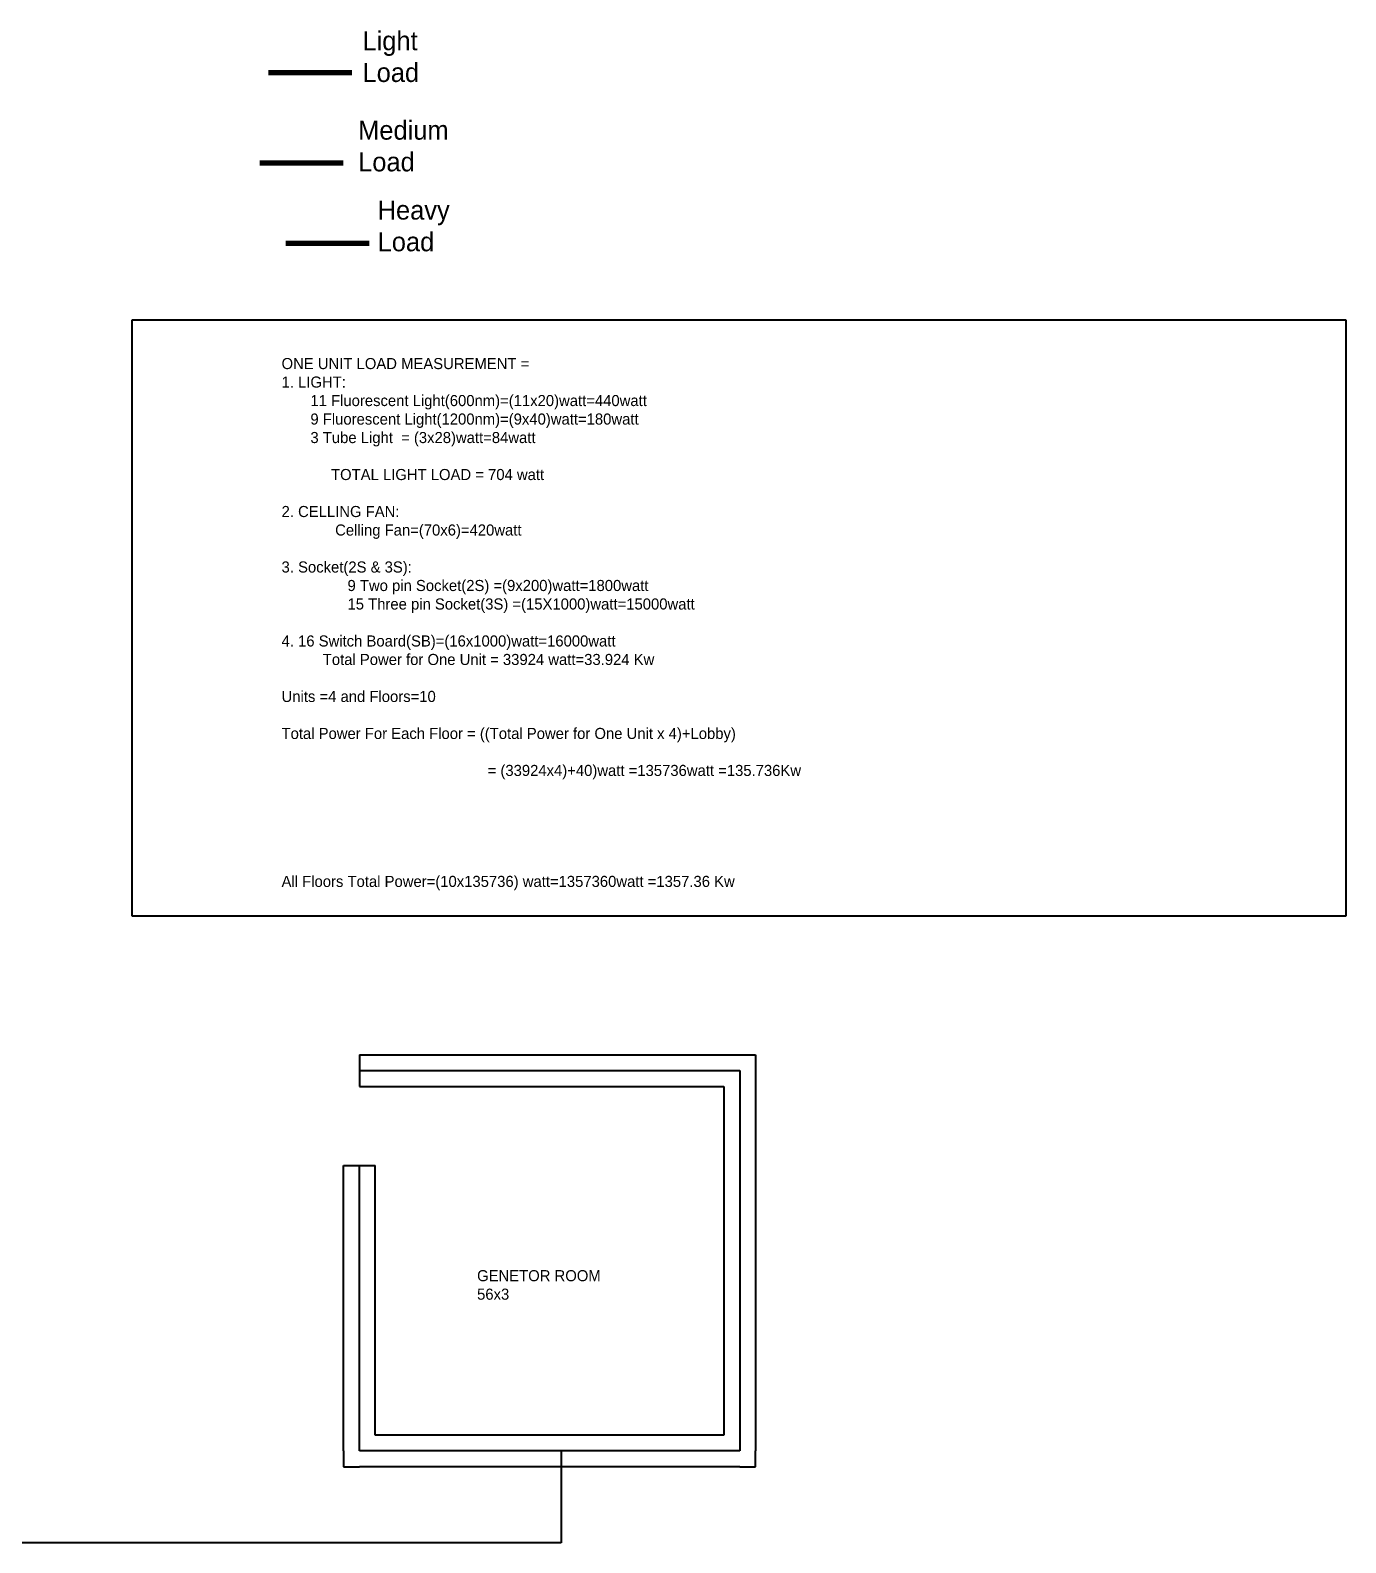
# Model space of a CAD drawing. Header units: inches. Extents: x 239 to 2171, y -819 to 213.
# Drawn here: x 1340 to 2171, y -819 to 136 of the extents above; entities that cross this region are included whole.
import ezdxf

# ---------------------------------------------------------------- set-up
doc = ezdxf.new("R2010")
doc.units = ezdxf.units.IN
doc.header["$MEASUREMENT"] = 0
doc.layers.add('dim-8', color=7, linetype='Continuous', lineweight=15)

msp = doc.modelspace()

# ---------------------------------------------------------------- linework, layer by layer
for p, q in [((1404.66, -47.03), (2170.5, -47.03)), ((1404.66, -423.36), (1404.66, -47.03)), ((2170.5, -47.03), (2170.5, -423.36)), ((2170.5, -423.36), (1404.66, -423.36)), ((1548.09, -510.67), (1788.09, -510.67)), ((1548.09, -510.67), (1548.09, -530.67)), ((1788.09, -510.67), (1798.09, -510.67)), ((1798.09, -510.67), (1798.09, -520.67)), ((1548.09, -520.67), (1788.09, -520.67)), ((1788.09, -520.67), (1788.09, -760.67)), ((1798.09, -520.67), (1798.09, -760.67)), ((1548.09, -530.67), (1778.09, -530.67)), ((1778.09, -530.67), (1778.09, -750.67)), ((1538.09, -760.67), (1538.09, -580.67)), ((1538.09, -580.67), (1558.09, -580.67)), ((1548.09, -760.67), (1548.09, -580.67)), ((1558.09, -750.67), (1558.09, -580.67)), ((1778.09, -750.67), (1558.09, -750.67)), ((1538.09, -760.67), (1538.09, -770.67)), ((1788.09, -760.67), (1548.09, -760.67)), ((1798.09, -770.67), (1798.09, -760.67)), ((1538.09, -770.67), (1548.09, -770.67)), ((1788.09, -770.67), (1548.09, -770.67)), ((1788.09, -770.67), (1798.09, -770.67))]:
    msp.add_line(p, q)
at = {"color": 5}
for p, q in [((1675.39, -760.67), (1675.39, -818.62)), ((1675.39, -818.62), (779.34, -818.62))]:
    msp.add_line(p, q, dxfattribs=at)
at = {"layer": 'dim-8', "color": 1, "linetype": 'ByBlock', "lineweight": 211}
msp.add_line((1490.84, 109.11), (1543.41, 109.11), dxfattribs=at)
at = {"layer": 'dim-8', "color": 3, "linetype": 'ByBlock', "lineweight": 211}
msp.add_line((1485.37, 51.98), (1537.94, 51.98), dxfattribs=at)
at = {"layer": 'dim-8', "color": 5, "linetype": 'ByBlock', "lineweight": 211}
msp.add_line((1501.77, 1.27), (1554.34, 1.27), dxfattribs=at)

# ---------------------------------------------------------------- texts
at = {"char_height": 7, "attachment_point": 1}
for s, insert, width in [('ONE UNIT LOAD MEASUREMENT =\\P1. LIGHT:\\P       11 Fluorescent Light(600nm)=(11x20)watt=440watt \\P       9 Fluorescent Light(1200nm)=(9x40)watt=180watt \\P       3 Tube Light  = (3x28)watt=84watt \\P\\P            TOTAL LIGHT LOAD = 704 watt\\P\\P2. CELLING FAN:\\P             Celling Fan=(70x6)=420watt\\P \\P3. Socket(2S & 3S):\\P                9 Two pin Socket(2S) =(9x200)watt=1800watt \\P                15 Three pin Socket(3S) =(15X1000)watt=15000watt \\P\\P4. 16 Switch Board(SB)=(16x1000)watt=16000watt \\P          Total Power for One Unit = 33924 watt=33.924 Kw\\P\\PUnits =4 and Floors=10\\P\\PTotal Power For Each Floor = ((Total Power for One Unit x 4)+Lobby) \\P\\P                                                  = (33924x4)+40)watt =135736watt =135.736Kw \\P\\P \\P\\P \\P\\PAll Floors Total Power=(10x135736) watt=1357360watt =1357.36 Kw      ', (1499.01, -71.1), 800.5798), ('GENETOR ROOM\\P56x3', (1622.38, -646.61), 179.8547)]:
    msp.add_mtext(s, dxfattribs=dict(at, insert=insert, width=width))
at = {"layer": 'dim-8', "color": 1, "linetype": 'ByBlock', "lineweight": 211, "insert": (1550.08, 135.07), "char_height": 12, "width": 35.603, "attachment_point": 1}
msp.add_mtext('Light Load', dxfattribs=at)
at = {"layer": 'dim-8', "color": 3, "linetype": 'ByBlock', "lineweight": 211, "insert": (1547.34, 78.67), "char_height": 12, "width": 47.6621, "attachment_point": 1}
msp.add_mtext('Medium Load', dxfattribs=at)
at = {"layer": 'dim-8', "color": 5, "linetype": 'ByBlock', "lineweight": 211, "insert": (1559.64, 28.25), "char_height": 12, "width": 52.5431, "attachment_point": 1}
msp.add_mtext('Heavy Load', dxfattribs=at)

doc.saveas('drawing.dxf')
